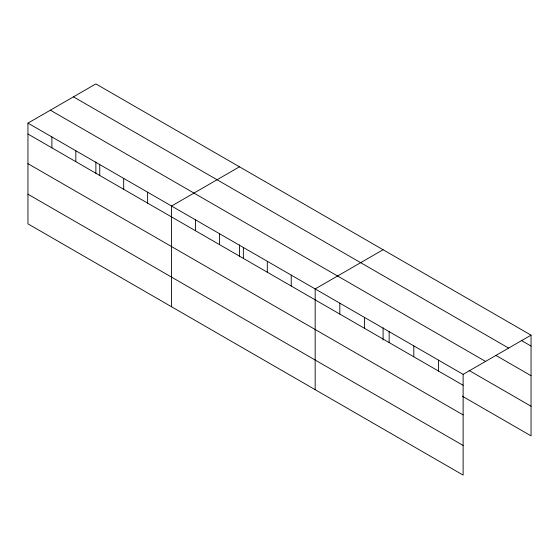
<?xml version="1.0" encoding="UTF-8"?>
<svg xmlns="http://www.w3.org/2000/svg" width="559" height="559" viewBox="0 0 559 559"><rect width="100%" height="100%" fill="white"/><g stroke="black" fill="none" stroke-linecap="round" stroke-linejoin="round"><path stroke-width="0.84" d="M27.95 123.12L463.125 374.362L463.125 475.094L27.95 223.852L27.95 123.12L95.875 83.906L531.05 335.148L531.05 435.88L462.3 396.191M239.483 166.813L171.557 206.026L171.557 306.765M383.09 249.726L315.164 288.94L315.164 389.672M463.125 374.362L531.05 335.148M521.337 340.452L531.05 346.063M73.46 96.847L508.634 348.089M495.931 355.426L531.05 375.704M50.366 110.179L485.54 361.421M469.029 370.428L531.05 406.239M27.95 134.027L463.125 385.277M27.95 163.668L463.125 414.918M27.95 194.211L463.125 445.453M438.466 360.129L438.466 371.036M413.807 345.888L413.807 356.803M389.148 331.655L389.148 342.562M383.09 327.791L383.09 339.998M364.489 317.414L364.489 328.329M339.823 303.181L339.823 314.088M291.232 275.126L291.232 286.033M267.3 261.305L267.3 272.212M243.361 247.483L243.361 258.398M239.483 244.877L239.483 256.211M219.428 233.669L219.428 244.576M195.496 219.848L195.496 230.755M147.625 192.212L147.625 203.12M123.686 178.391L123.686 189.305M99.754 164.577L99.754 175.484M95.875 161.97L95.875 173.304M75.821 150.755L75.821 161.663M51.882 136.934L51.882 147.849"/></g></svg>
